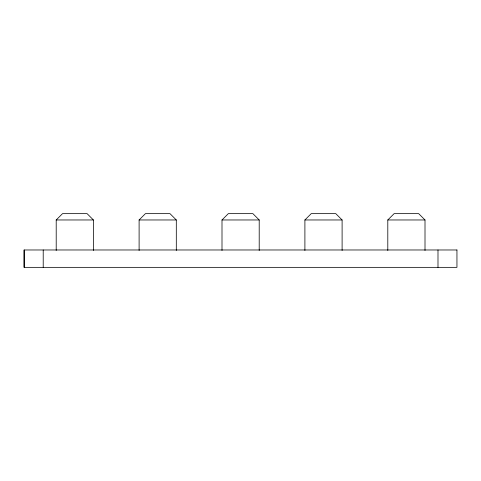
<?xml version="1.0" encoding="UTF-8"?>
<svg xmlns="http://www.w3.org/2000/svg" width="481" height="481" viewBox="0 0 481 481"><rect width="100%" height="100%" fill="white"/><g stroke="black" fill="none" stroke-linecap="round" stroke-linejoin="round"><path stroke-width="0.72" d="M56.205 250.475L56.205 219.967L62.524 213.648L87.091 213.648L93.404 219.967L93.404 250.475M139.105 250.475L139.105 219.967L145.418 213.648L169.985 213.648L176.305 219.967L176.305 250.475M222 250.475L222 219.967L228.319 213.648L252.886 213.648L259.205 219.967L259.205 250.475M304.9 250.475L304.9 219.967L311.219 213.648L335.786 213.648L342.105 219.967L342.105 250.475M387.8 250.475L387.8 219.967L394.119 213.648L418.686 213.648L425.006 219.967L425.006 250.475M56.205 219.967L93.404 219.967M139.105 219.967L176.305 219.967M222 219.967L259.205 219.967M304.9 219.967L342.105 219.967M387.8 219.967L425.006 219.967M437.993 249.976L437.993 267.352M43.212 249.976L43.212 267.352M24.206 249.976L24.206 267.352M456.95 249.976L24.05 249.976L24.05 267.352L456.95 267.352L456.95 249.976"/></g></svg>
